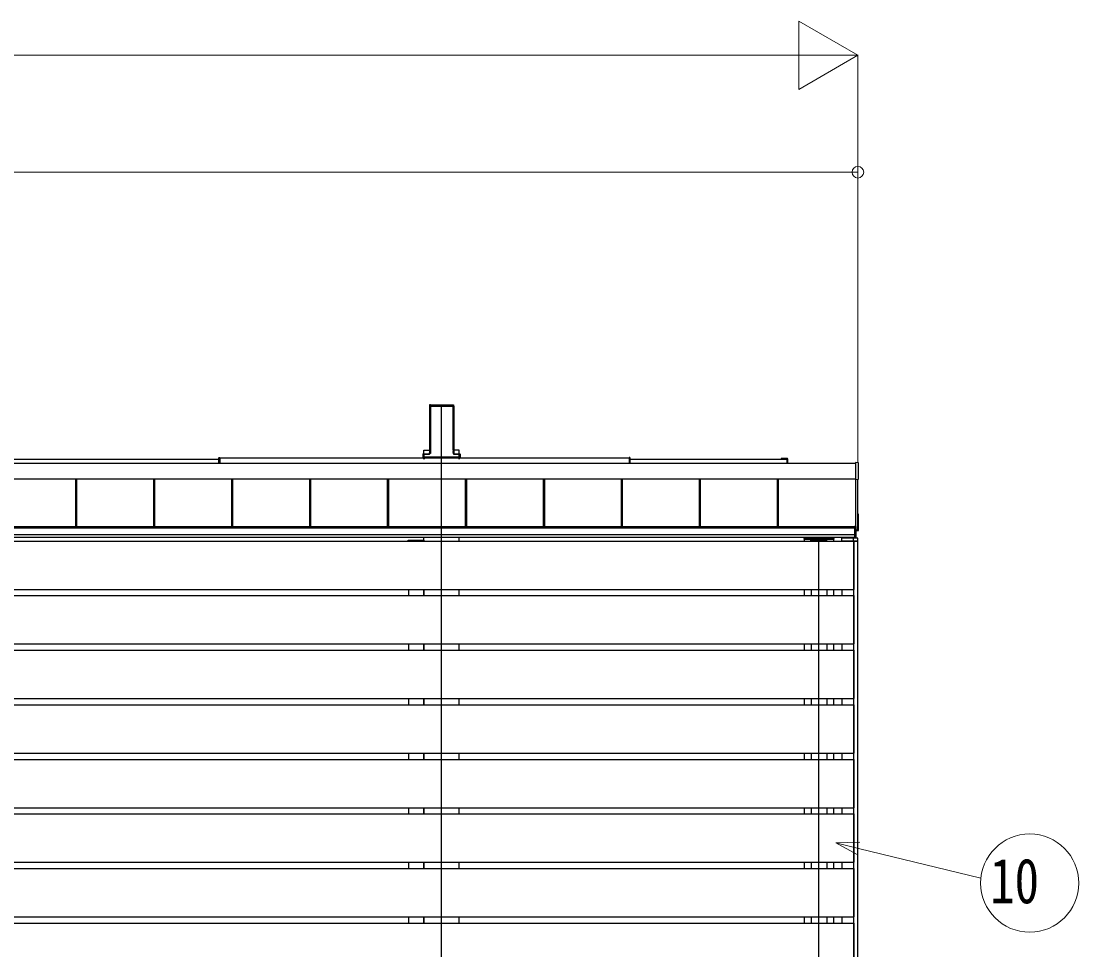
# Model space of a CAD drawing. Units: millimetres, scale not verified. Extents: x -14718 to 14718, y -10397 to 10401.
# Drawn here: x -315 to 2399, y -3890 to -1508 of the extents above; entities that cross this region are included whole.
import ezdxf
from ezdxf.enums import TextEntityAlignment as Align

# ---------------------------------------------------------------- set-up
doc = ezdxf.new("R2010")
doc.units = ezdxf.units.MM
doc.header["$LTSCALE"] = 50
doc.layers.add('0-4_YKK_12', color=2, linetype='Continuous')
doc.layers.add('0-6_YKK_A1', color=4, linetype='Continuous')
doc.layers.add('0-7_YKK_D', color=6, linetype='Continuous', lineweight=18)
doc.styles.add('ＭＳ ゴシック', font='')
doc.styles.get('ＭＳ ゴシック').set_extended_font_data('MS Gothic')

msp = doc.modelspace()

# ---------------------------------------------------------------- linework, layer by layer
at = {"layer": '0-4_YKK_12'}
for p, q in [((763.67, -6081.6), (763.67, -2493.01)), ((1731.67, -6081.6), (1731.68, -2834.1))]:
    msp.add_line(p, q, dxfattribs=at)
at = {"layer": '0-6_YKK_A1'}
for p, q in [((732.78, -2492.51), (732.44, -2498.01)), ((733.22, -2492.98), (732.78, -2492.51)), ((733.28, -2492.04), (735.32, -2492.04)), ((733.28, -2492.04), (733.72, -2492.51)), ((733.3, -2608.98), (733.3, -2493.86)), ((733.8, -2493.54), (733.8, -2608.66)), ((735.63, -2492.37), (735.32, -2492.04)), ((735.63, -2492.37), (791.71, -2492.37)), ((736.17, -2495.51), (791.17, -2495.51)), ((736.17, -2616.87), (736.17, -2495.51)), ((791.71, -2492.37), (792.02, -2492.04)), ((792.02, -2492.04), (794.06, -2492.04)), ((793.55, -2608.66), (793.55, -2493.54)), ((793.62, -2492.51), (794.06, -2492.04)), ((794.04, -2493.86), (794.04, -2608.98)), ((794.56, -2492.51), (794.12, -2492.98)), ((794.56, -2492.51), (794.91, -2498.01)), ((732.42, -2498.36), (732.42, -2615.03)), ((794.92, -2498.36), (794.92, -2615.03)), ((-1552.79, -2631.96), (192.21, -2631.96)), ((192.21, -2641.95), (192.21, -2628.45)), ((194.71, -2627.86), (1244.71, -2627.86)), ((194.71, -2627.86), (194.71, -2641.95)), ((715.8, -2625.78), (715.8, -2626.28)), ((715.8, -2626.28), (716.27, -2626.28)), ((716.27, -2625.78), (716.27, -2618.9)), ((718.26, -2625.78), (716.27, -2625.78)), ((716.27, -2625.78), (716.27, -2626.28)), ((718.26, -2626.28), (716.27, -2626.28)), ((716.3, -2617.94), (731.31, -2617.94)), ((718.26, -2618.99), (718.26, -2625.78)), ((731.84, -2618.99), (718.26, -2618.99)), ((718.26, -2625.78), (809.08, -2625.78)), ((718.26, -2626.28), (809.08, -2626.28)), ((718.27, -2625.78), (718.27, -2626.28)), ((718.47, -2608.6), (732.42, -2608.6)), ((718.47, -2617.94), (718.47, -2608.6)), ((718.47, -2631.96), (718.47, -2626.28)), ((718.67, -2626.28), (718.67, -2631.96)), ((719.67, -2625.94), (807.67, -2625.94)), ((732.41, -2615.39), (732.31, -2617)), ((732.83, -2617.55), (733.21, -2611.46)), ((733.71, -2611.49), (733.33, -2617.58)), ((794.01, -2617.58), (793.64, -2611.49)), ((794.13, -2611.46), (794.51, -2617.55)), ((808.87, -2608.6), (794.92, -2608.6)), ((794.94, -2615.39), (795.04, -2617)), ((795.51, -2618.49), (809.08, -2618.49)), ((809.08, -2618.99), (795.51, -2618.99)), ((796.03, -2617.94), (811.04, -2617.94)), ((808.67, -2626.28), (808.67, -2631.96)), ((808.87, -2617.94), (808.87, -2608.6)), ((808.87, -2631.96), (808.87, -2626.28)), ((809.08, -2618.49), (809.08, -2618.99)), ((809.08, -2625.78), (809.08, -2618.99)), ((811.08, -2625.78), (809.08, -2625.78)), ((809.08, -2625.78), (809.08, -2626.28)), ((811.08, -2626.28), (809.08, -2626.28)), ((811.08, -2618.9), (811.08, -2625.78)), ((811.08, -2625.78), (811.08, -2626.28)), ((811.54, -2626.28), (811.08, -2626.28)), ((811.54, -2625.78), (811.54, -2626.28)), ((1244.71, -2627.86), (1244.71, -2641.95)), ((1247.21, -2641.95), (1247.21, -2628.45)), ((1247.21, -2631.96), (1635.92, -2631.96)), ((1641.21, -2629.46), (1635.92, -2629.46)), ((1635.92, -2631.96), (1649.37, -2631.96)), ((1649.67, -2629.46), (1642.13, -2629.46)), ((1652.17, -2641.93), (1652.17, -2631.96)), ((-3173.53, -2641.93), (1825.17, -2641.93)), ((1649.67, -2632.26), (1649.67, -2641.93)), ((1833.17, -2682.37), (1833.17, -2641.35)), ((-3173.53, -2681.87), (1825.17, -2681.87)), ((-3173.53, -2682.11), (1825.17, -2682.11)), ((-174.83, -2804.3), (-174.83, -2682.11)), ((-174.83, -2804.3), (-174.83, -2682.11)), ((-172.23, -2804.3), (-172.23, -2682.11)), ((-172.23, -2804.3), (-172.23, -2682.11)), ((-171.83, -2804.3), (-171.83, -2682.11)), ((25.17, -2804.3), (25.17, -2682.11)), ((27.77, -2804.3), (27.77, -2682.11)), ((28.17, -2804.3), (28.17, -2682.11)), ((225.17, -2804.3), (225.17, -2682.11)), ((227.77, -2804.3), (227.77, -2682.11)), ((228.17, -2804.3), (228.17, -2682.11)), ((425.17, -2804.3), (425.17, -2682.11)), ((427.77, -2804.3), (427.77, -2682.11)), ((428.17, -2804.3), (428.17, -2682.11)), ((625.17, -2804.3), (625.17, -2682.11)), ((627.77, -2804.3), (627.77, -2682.11)), ((628.17, -2804.3), (628.17, -2682.11)), ((825.17, -2804.3), (825.17, -2682.11)), ((827.77, -2804.3), (827.77, -2682.11)), ((828.17, -2804.3), (828.17, -2682.11)), ((1025.17, -2804.3), (1025.17, -2682.11)), ((1027.77, -2804.3), (1027.77, -2682.11)), ((1028.17, -2804.3), (1028.17, -2682.11)), ((1225.17, -2804.3), (1225.17, -2682.11)), ((1227.77, -2804.3), (1227.77, -2682.11)), ((1228.17, -2804.3), (1228.17, -2682.11)), ((1425.17, -2804.3), (1425.17, -2682.11)), ((1427.77, -2804.3), (1427.77, -2682.11)), ((1428.17, -2804.3), (1428.17, -2682.11)), ((1625.17, -2804.3), (1625.17, -2682.11)), ((1627.77, -2804.3), (1627.77, -2682.11)), ((1628.17, -2804.3), (1628.17, -2682.11)), ((1825.17, -2683.14), (1825.17, -2683.64)), ((1825.17, -2683.64), (1832.7, -2683.18)), ((1826.67, -2831.57), (1826.67, -2683.55)), ((1831.67, -2813.54), (1831.67, -2683.24)), ((1832.7, -2772.4), (1831.67, -2772.33)), ((1833.17, -2813.92), (1833.17, -2772.89)), ((-3173.53, -2804.3), (1823.17, -2804.3)), ((-3173.53, -2806.31), (1823.17, -2806.31)), ((-3173.53, -2808.11), (1823.17, -2808.11)), ((-3173.53, -2808.11), (1823.17, -2808.11)), ((1826.67, -2804.04), (1823.17, -2804.04)), ((1831.67, -2813.54), (1826.67, -2813.54)), ((1826.67, -2815.09), (1832.7, -2814.72)), ((-3173.53, -2825.08), (1823.17, -2825.08)), ((-3173.53, -2831.57), (1823.17, -2831.57)), ((-3167.83, -2841.6), (1821.17, -2841.6)), ((718.97, -2841.6), (677.97, -2841.6)), ((678.47, -2841.6), (718.47, -2841.6)), ((718.47, -2841.6), (718.47, -2831.57)), ((718.97, -2841.6), (718.97, -2839.6)), ((808.87, -2841.6), (808.87, -2831.57)), ((1693.68, -2836.6), (1693.76, -2835.05)), ((1693.68, -2836.6), (1769.68, -2836.6)), ((1694.17, -2836.6), (1694.17, -2841.6)), ((1694.17, -2836.6), (1769.17, -2836.6)), ((1694.76, -2834.1), (1768.6, -2834.1)), ((1752.17, -2841.6), (1711.17, -2841.6)), ((1711.67, -2841.6), (1751.67, -2841.6)), ((1752.17, -2841.6), (1752.17, -2839.6)), ((1769.17, -2836.6), (1769.17, -2841.6)), ((1769.6, -2835.05), (1769.68, -2836.6)), ((1818.77, -2834.1), (1790.77, -2834.1)), ((1831.67, -2841.6), (1791.67, -2841.6)), ((1818.37, -2841.6), (1819.37, -2841.6)), ((1818.77, -2834.1), (1820.77, -2834.1)), ((1830.67, -2834.1), (1820.77, -2834.1)), ((1821.17, -2841.6), (1821.17, -2965.6)), ((1821.67, -5205.6), (1821.67, -2841.6)), ((1826.67, -2826.48), (1823.17, -2826.48)), ((1826.67, -2833.09), (1823.17, -2833.09)), ((1830.67, -2841.6), (1831.67, -2841.6)), ((1831.67, -2841.6), (1831.67, -2835.1)), ((1831.67, -5205.6), (1831.67, -2841.6)), ((-3167.83, -2965.6), (1821.17, -2965.6)), ((-3167.83, -2981.6), (1821.17, -2981.6)), ((678.47, -2965.6), (678.47, -2981.6)), ((718.47, -2981.6), (718.47, -2965.6)), ((718.47, -2965.6), (718.47, -2981.6)), ((808.87, -2981.6), (808.87, -2965.6)), ((1694.17, -2965.6), (1694.17, -2981.6)), ((1711.67, -2965.6), (1711.67, -2981.6)), ((1751.67, -2965.6), (1751.67, -2981.6)), ((1769.17, -2965.6), (1769.17, -2981.6)), ((1791.67, -2981.6), (1791.67, -2965.6)), ((1821.17, -2981.6), (1821.17, -3105.6)), ((-3167.83, -3105.6), (1821.17, -3105.6)), ((678.47, -3105.6), (678.47, -3121.6)), ((718.47, -3121.6), (718.47, -3105.6)), ((718.47, -3105.6), (718.47, -3121.6)), ((808.87, -3121.6), (808.87, -3105.6)), ((1694.17, -3105.6), (1694.17, -3121.6)), ((1711.67, -3105.6), (1711.67, -3121.6)), ((1751.67, -3105.6), (1751.67, -3121.6)), ((1769.17, -3105.6), (1769.17, -3121.6)), ((1791.67, -3121.6), (1791.67, -3105.6)), ((-3167.83, -3121.6), (1821.17, -3121.6)), ((1821.17, -3121.6), (1821.17, -3245.6)), ((-3167.83, -3245.6), (1821.17, -3245.6)), ((678.47, -3245.6), (678.47, -3261.6)), ((718.47, -3261.6), (718.47, -3245.6)), ((718.47, -3245.6), (718.47, -3261.6)), ((808.87, -3261.6), (808.87, -3245.6)), ((1694.17, -3245.6), (1694.17, -3261.6)), ((1711.67, -3245.6), (1711.67, -3261.6)), ((1751.67, -3245.6), (1751.67, -3261.6)), ((1769.17, -3245.6), (1769.17, -3261.6)), ((1791.67, -3261.6), (1791.67, -3245.6)), ((-3167.83, -3261.6), (1821.17, -3261.6)), ((1821.17, -3261.6), (1821.17, -3385.6)), ((-3167.83, -3385.6), (1821.17, -3385.6)), ((678.47, -3385.6), (678.47, -3401.6)), ((718.47, -3401.6), (718.47, -3385.6)), ((718.47, -3385.6), (718.47, -3401.6)), ((808.87, -3401.6), (808.87, -3385.6)), ((1694.17, -3385.6), (1694.17, -3401.6)), ((1711.67, -3385.6), (1711.67, -3401.6)), ((1751.67, -3385.6), (1751.67, -3401.6)), ((1769.17, -3385.6), (1769.17, -3401.6)), ((1791.67, -3401.6), (1791.67, -3385.6)), ((-3167.83, -3401.6), (1821.17, -3401.6)), ((1821.17, -3401.6), (1821.17, -3525.6)), ((-3167.83, -3525.6), (1821.17, -3525.6)), ((678.47, -3525.6), (678.47, -3541.6)), ((718.47, -3541.6), (718.47, -3525.6)), ((718.47, -3525.6), (718.47, -3541.6)), ((808.87, -3541.6), (808.87, -3525.6)), ((1694.17, -3525.6), (1694.17, -3541.6)), ((1711.67, -3525.6), (1711.67, -3541.6)), ((1751.67, -3525.6), (1751.67, -3541.6)), ((1769.17, -3525.6), (1769.17, -3541.6)), ((1791.67, -3541.6), (1791.67, -3525.6)), ((-3167.83, -3541.6), (1821.17, -3541.6)), ((1821.17, -3541.6), (1821.17, -3665.6)), ((-3167.83, -3665.6), (1821.17, -3665.6)), ((-3167.83, -3681.6), (1821.17, -3681.6)), ((678.47, -3665.6), (678.47, -3681.6)), ((718.47, -3681.6), (718.47, -3665.6)), ((718.47, -3665.6), (718.47, -3681.6)), ((808.87, -3681.6), (808.87, -3665.6)), ((1694.17, -3665.6), (1694.17, -3681.6)), ((1711.67, -3665.6), (1711.67, -3681.6)), ((1751.67, -3665.6), (1751.67, -3681.6)), ((1769.17, -3665.6), (1769.17, -3681.6)), ((1791.67, -3681.6), (1791.67, -3665.6)), ((1821.17, -3681.6), (1821.17, -3805.6)), ((-3167.83, -3805.6), (1821.17, -3805.6)), ((-3167.83, -3821.6), (1821.17, -3821.6)), ((678.47, -3805.6), (678.47, -3821.6)), ((718.47, -3821.6), (718.47, -3805.6)), ((718.47, -3805.6), (718.47, -3821.6)), ((808.87, -3821.6), (808.87, -3805.6)), ((1694.17, -3805.6), (1694.17, -3821.6)), ((1711.67, -3805.6), (1711.67, -3821.6)), ((1751.67, -3805.6), (1751.67, -3821.6)), ((1769.17, -3805.6), (1769.17, -3821.6)), ((1791.67, -3821.6), (1791.67, -3805.6)), ((1821.17, -3821.6), (1821.17, -3945.6))]:
    msp.add_line(p, q, dxfattribs=at)
for points in [[(193.14, -2627.45), (194.71, -2627.36), (194.71, -2628.35), (194.71, -2641.95)], [(715.8, -2618.43), (715.8, -2625.78), (716.27, -2625.78)], [(718.26, -2618.99), (718.26, -2618.49), (731.84, -2618.49)], [(811.54, -2618.43), (811.54, -2625.78), (811.08, -2625.78)], [(1246.27, -2627.45), (1244.71, -2627.36), (1244.71, -2628.35), (1244.71, -2641.95)], [(1832.7, -2640.85), (1825.17, -2640.39), (1825.17, -2640.89), (1825.17, -2683.14)], [(1823.17, -2804.04), (1823.17, -2826.48), (1823.17, -2833.09)], [(1823.67, -2804.04), (1823.67, -2826.48), (1823.67, -2833.09)], [(1826.67, -2804.04), (1826.67, -2826.48), (1826.67, -2833.09)], [(677.97, -2841.6), (677.97, -2839.6), (718.97, -2839.6)], [(1711.17, -2841.6), (1711.17, -2839.6), (1752.17, -2839.6)], [(1789.77, -2835.04), (1789.37, -2841.6), (1790.37, -2841.6), (1818.37, -2841.6)], [(1819.77, -2835.04), (1819.37, -2841.6), (1820.37, -2841.6), (1830.67, -2841.6)]]:
    msp.add_lwpolyline(points, dxfattribs=at)
for centre, radius, start, end in [((193.21, -2628.45), 1, 93.5, 180), ((716.77, -2618.9), 0.501, 90.24971, 179.75029), ((810.58, -2618.9), 0.501, 0.24971, 89.75029), ((1246.21, -2628.45), 1, 0, 86.5), ((1635.92, -2630.71), 1.25, 90, 270), ((1641.21, -2629.66), 0.2, 23.57818, 90), ((1641.67, -2629.46), 0.3, 203.57818, 336.42182), ((1642.13, -2629.66), 0.2, 90, 156.42182), ((1649.37, -2632.26), 0.3, 0, 90), ((1649.67, -2631.96), 2.5, 0, 90), ((1832.68, -2641.35), 0.497, 0.05228, 86.83056), ((1832.3, -2682.41), 0.873, 297.46207, 2.25858), ((1832.68, -2772.89), 0.497, 0.05228, 86.83056), ((1832.3, -2813.95), 0.873, 297.46207, 2.25858), ((1694.76, -2835.1), 1, 90, 177), ((1768.6, -2835.1), 1, 3, 90), ((1790.77, -2835.1), 1, 90, 176.5), ((1820.77, -2835.1), 1, 90, 176.5), ((1830.67, -2835.1), 1, 0, 90)]:
    msp.add_arc(centre, radius, start, end, dxfattribs=at)
for centre, major_axis, ratio, start_param, end_param in [((733.28, -2492.54), (0.346, -0.364), 0.996462, 2.3838095, 3.8892836), ((733, -2496.01), (0.22, 3.04), 0.070684, 5.5043854, 6.2286971), ((733.49, -2496.04), (0.22, 3.54), 0.060877, 5.5025319, 6.2268436), ((793.85, -2496.04), (-0.22, 3.54), 0.060877, 0.0563417, 0.7806534), ((794.35, -2496.01), (-0.22, 3.04), 0.070684, 0.0544883, 0.7787999), ((794.06, -2492.54), (-0.346, -0.364), 0.996462, 2.3939017, 3.8993758), ((732.47, -2498.01), (0.031, 0.5), 0.061627, 1.5746234, 2.3600215), ((794.88, -2498.01), (-0.031, 0.5), 0.061627, 3.9231638, 4.7085619), ((716.3, -2618.44), (0.355, -0.355), 0.99628, 2.358058, 3.9251274), ((718.26, -2618.89), (2, 0), 0.045872, 3.2026792, 4.712389), ((718.26, -2618.4), (1.5, 0), 0.061163, 3.2026792, 4.712389), ((731.31, -2616.93), (0.691, -0.728), 0.996462, 5.5254021, 7.0308762), ((731.83, -2617.48), (-0.693, 0.73), 0.992955, 2.3838095, 3.8892836), ((731.83, -2617.48), (1.04, -1.09), 0.996462, 5.5254021, 7.0308762), ((732.38, -2615.39), (0.031, 0.5), 0.061627, 4.716216, 5.5016142), ((733, -2611.46), (0.22, 3.5), 0.061627, 4.716216, 5.5016142), ((733.49, -2611.49), (0.22, 4), 0.053972, 4.7153191, 5.5007173), ((793.85, -2611.49), (-0.22, 4), 0.053972, 0.782468, 1.5678662), ((795.51, -2617.48), (-1.04, -1.09), 0.996462, 5.5354944, 7.0409685), ((794.35, -2611.46), (-0.22, 3.5), 0.061627, 0.7815711, 1.5669693), ((795.51, -2617.48), (0.693, 0.73), 0.992955, 2.3939017, 3.8993758), ((794.97, -2615.39), (-0.031, 0.5), 0.061627, 0.7815711, 1.5669693), ((796.04, -2616.93), (-0.691, -0.728), 0.996462, 5.5354944, 7.0409685), ((809.08, -2618.4), (1.5, 0), 0.061163, 4.712389, 6.2220988), ((809.08, -2618.89), (2, 0), 0.045872, 4.712389, 6.2220988), ((811.04, -2618.44), (-0.355, -0.355), 0.99628, 2.358058, 3.9251274)]:
    msp.add_ellipse(centre, major_axis=major_axis, ratio=ratio, start_param=start_param, end_param=end_param, dxfattribs=at)
at = {"layer": '0-7_YKK_D', "color": 1}
for p, q in [((1831.67, -1595.51), (1680.12, -1508.01)), ((1680.12, -1508.01), (1680.12, -1683.01)), ((-8006.33, -1595.51), (1656.67, -1595.51)), ((1831.67, -1595.51), (1528.56, -1595.51)), ((1831.67, -1595.51), (1680.12, -1683.01)), ((1831.67, -2619.93), (1831.67, -1594.51))]:
    msp.add_line(p, q, dxfattribs=at)
at = {"layer": '0-7_YKK_D'}
for p, q in [((1831.67, -1895.51), (-3171.33, -1895.51)), ((1831.67, -2640.95), (1831.67, -1894.51))]:
    msp.add_line(p, q, dxfattribs=at)
for points in [[(1829.52, -3645.36), (1775.46, -3615.84), (1837.04, -3614.37)], [(1775.46, -3615.84), (1833.28, -3629.87), (2147.25, -3706.05)]]:
    msp.add_lwpolyline(points, dxfattribs=at)
for centre, radius in [((1831.67, -1895.51), 14.88), ((2272.59, -3718.99), 126)]:
    msp.add_circle(centre, radius, dxfattribs=at)

# ---------------------------------------------------------------- texts
at = {"layer": '0-7_YKK_D', "style": 'ＭＳ ゴシック', "width": 0.8}
msp.add_text('10', height=115.5, dxfattribs=at).set_placement((2170.81, -3805.55), align=Align.BOTTOM_LEFT)

doc.saveas('drawing.dxf')
